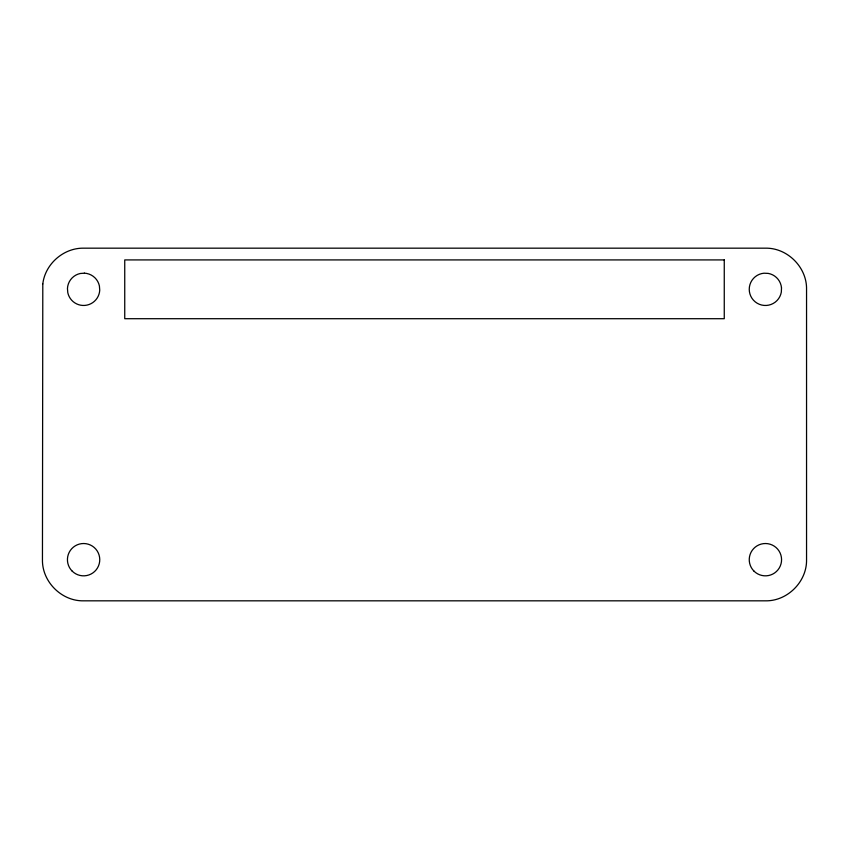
<?xml version="1.0" encoding="UTF-8"?>
<svg xmlns="http://www.w3.org/2000/svg" width="849" height="849" viewBox="0 0 849 849"><rect width="100%" height="100%" fill="white"/><g stroke="black" fill="none" stroke-linecap="round" stroke-linejoin="round"><path stroke-width="1.27" d="M781.505 287.896L781.324 292.12A16.163 16.163 0 0 1 764.004 305.417A16.163 16.163 0 0 1 749.243 289.318A16.163 16.163 0 0 1 763.994 273.208L768.207 273.399A16.163 16.163 0 0 1 781.505 287.896M42.8 283.937L42.45 559.682C41.983 581.682 61.606 601.294 83.595 600.827L765.405 600.827C787.394 601.294 807.017 581.682 806.55 559.682L806.55 289.318C807.017 267.318 787.394 247.706 765.405 248.173L83.595 248.173C63.548 247.855 45.103 264.028 42.8 283.937M84.412 273.166L80.209 273.505A16.163 16.163 0 0 0 67.453 288.501L67.793 292.703A16.163 16.163 0 0 0 99.736 290.135L99.397 285.922A16.163 16.163 0 0 0 84.412 273.166M724.261 259.921L124.739 259.921L124.739 318.704L724.261 318.704L724.261 259.921M72.165 571.112A16.163 16.163 0 0 0 99.206 563.874A16.163 16.163 0 0 0 79.413 544.071A16.163 16.163 0 0 0 72.165 571.112M753.976 571.112A16.163 16.163 0 0 0 781.016 563.874A16.163 16.163 0 0 0 761.224 544.071A16.163 16.163 0 0 0 753.976 571.112"/></g></svg>
